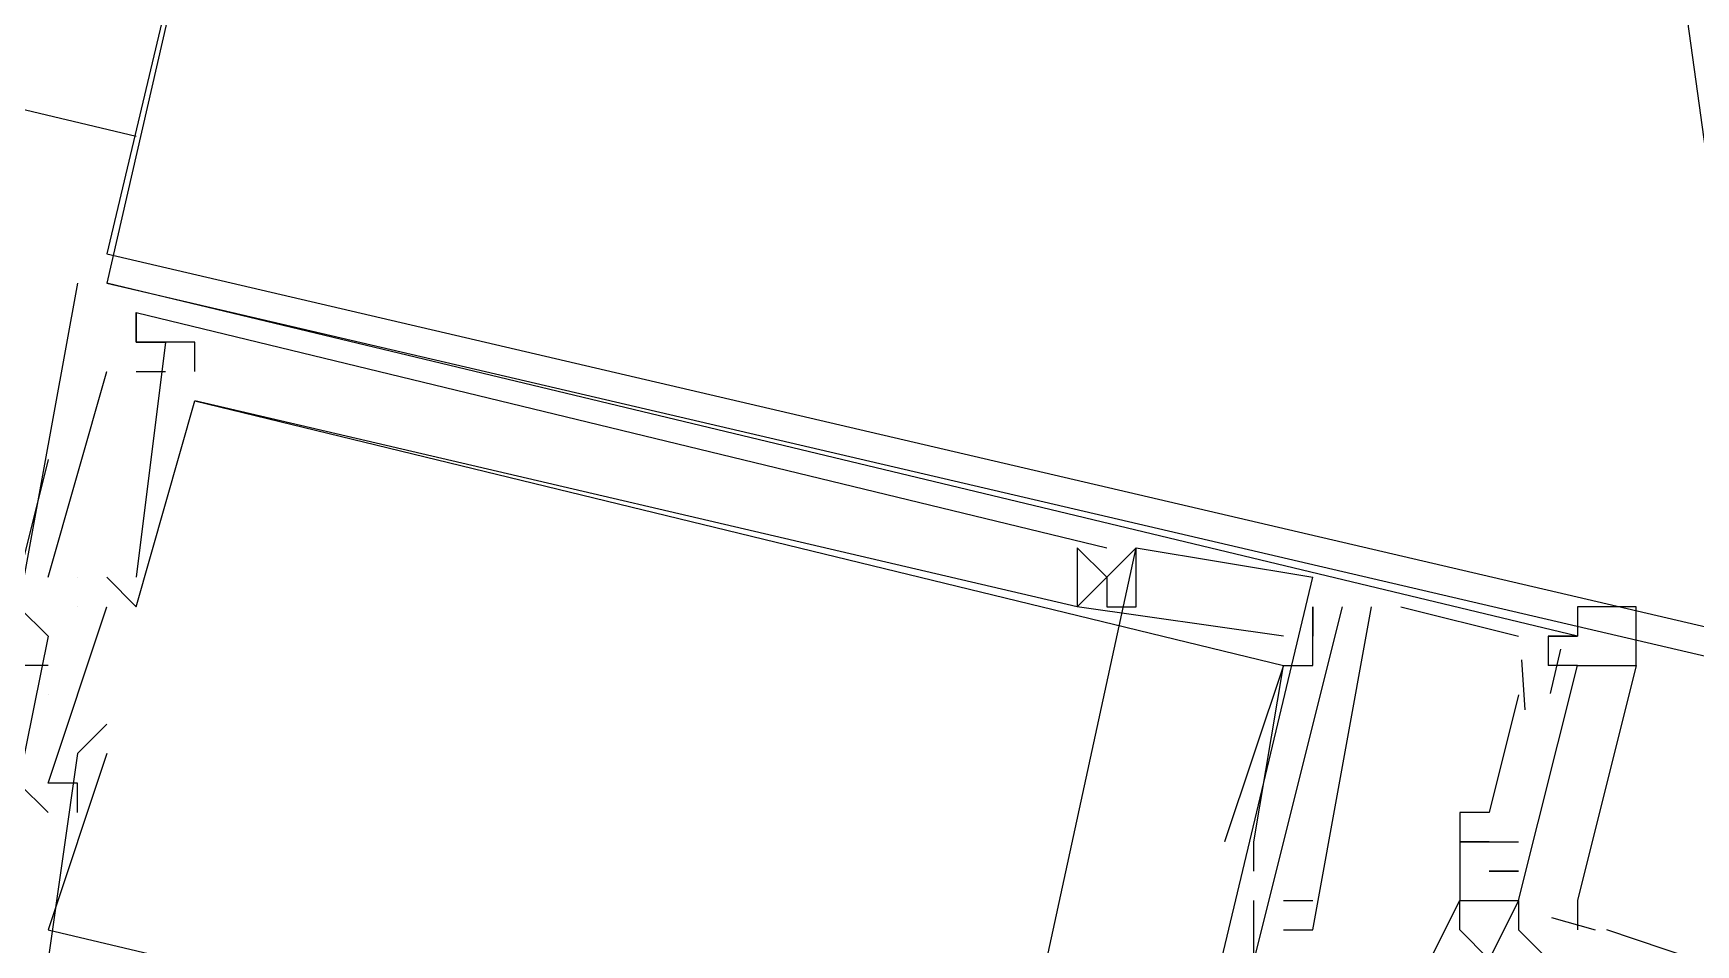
# Model space of a CAD drawing. Header units: feet. Extents: x -84 to 198, y -22 to 181.
# Drawn here: x 119.86 to 120.614, y 74.571 to 74.984 of the extents above; entities that cross this region are included whole.
import ezdxf

# ---------------------------------------------------------------- set-up
doc = ezdxf.new("R2010")
doc.units = ezdxf.units.FT
doc.layers.add('A-AREA-UNIDAD', color=30, linetype='CONTINUOUS')
doc.layers.add('A-LINEA', color=7, linetype='CONTINUOUS')

msp = doc.modelspace()

# ---------------------------------------------------------------- linework, layer by layer
at = {"layer": 'A-AREA-UNIDAD'}
msp.add_lwpolyline([(124.96, 37.4044), (126.672, 40.2489), (128.032, 43.2), (129.152, 46.6844), (129.84, 50.3644), (130.048, 53.3333), (129.92, 56.4444), (128.832, 62.4889), (128.56, 65.44), (128.64, 68.96), (129.28, 72.8), (120.64, 74.7733), (120.608, 75.0044), (120.192, 75.1289), (118.848, 75.04), (104.4, 78.4889), (104.24, 78.0444), (102.912, 78.1333), (100.928, 78.6133), (100.832, 79.3244), (78.208, 84.6933)], dxfattribs=at)
at = {"layer": 'A-LINEA'}
for p, q in [((104.1333, 78.6711), (119.9067, 74.9378)), ((119.88, 74.8711), (119.88, 74.8711)), ((119.88, 74.8711), (119.88, 74.8711)), ((119.88, 74.8711), (119.88, 74.8711)), ((119.8933, 74.8711), (119.8933, 74.8711)), ((119.8933, 74.8711), (119.8933, 74.8711)), ((119.8933, 74.8711), (119.8933, 74.8711)), ((119.9067, 74.8578), (119.9067, 74.8578)), ((119.9067, 74.8578), (119.9067, 74.8578)), ((119.9067, 74.8578), (119.9067, 74.8578)), ((119.9067, 74.8578), (119.9067, 74.8578)), ((119.9067, 74.8578), (119.9067, 74.8578)), ((119.9067, 74.8578), (119.9067, 74.8578)), ((119.9067, 74.8444), (119.9067, 74.8444)), ((119.9067, 74.8444), (119.9067, 74.8444)), ((119.9067, 74.8444), (119.9067, 74.8444)), ((119.9067, 74.8444), (119.9067, 74.8444)), ((119.9067, 74.8444), (119.9067, 74.8444)), ((119.9067, 74.8444), (119.9067, 74.8444)), ((119.9067, 74.8444), (119.9067, 74.8444)), ((119.9067, 74.8444), (119.9067, 74.8444)), ((119.9067, 74.8444), (119.9067, 74.8444)), ((119.92, 74.8444), (119.92, 74.8444)), ((119.92, 74.8444), (119.92, 74.8444)), ((119.92, 74.8444), (119.92, 74.8444)), ((119.92, 74.8444), (119.92, 74.8444)), ((119.92, 74.8444), (119.92, 74.8444)), ((119.92, 74.8444), (119.92, 74.8444)), ((119.9333, 74.8444), (119.9333, 74.8444)), ((119.9333, 74.8444), (119.9333, 74.8444)), ((119.9333, 74.8444), (119.9333, 74.8444)), ((119.8667, 74.7378), (119.8933, 74.8311)), ((119.8667, 74.7378), (119.8933, 74.8311)), ((119.8667, 74.7378), (119.8933, 74.8311)), ((119.8933, 74.8311), (119.8933, 74.8311)), ((119.8933, 74.8311), (119.8933, 74.8311)), ((119.8933, 74.8311), (119.8933, 74.8311)), ((119.9067, 74.8311), (119.92, 74.8311)), ((119.9067, 74.8311), (119.9067, 74.8311)), ((119.9067, 74.8311), (119.92, 74.8311)), ((119.9067, 74.8311), (119.9067, 74.8311)), ((119.9067, 74.8311), (119.92, 74.8311)), ((119.9067, 74.8311), (119.9067, 74.8311)), ((119.92, 74.8311), (119.92, 74.8311)), ((119.92, 74.8311), (119.92, 74.8311)), ((119.92, 74.8311), (119.92, 74.8311)), ((119.9333, 74.8311), (119.9333, 74.8311)), ((119.9333, 74.8311), (119.9333, 74.8311)), ((119.9333, 74.8311), (119.9333, 74.8311)), ((119.9333, 74.8178), (119.9333, 74.8178)), ((119.9333, 74.8178), (119.9333, 74.8178)), ((119.9333, 74.8178), (119.9333, 74.8178)), ((119.9333, 74.8178), (119.9333, 74.8178)), ((119.9333, 74.8178), (119.9333, 74.8178)), ((119.9333, 74.8178), (119.9333, 74.8178)), ((119.8667, 74.7911), (119.7467, 74.3111)), ((120.2933, 74.4444), (120.36, 74.7511)), ((120.2933, 74.4444), (120.36, 74.7511)), ((120.2933, 74.4444), (120.36, 74.7511)), ((120.3333, 74.7511), (120.3333, 74.7511)), ((120.3333, 74.7511), (120.3333, 74.7511)), ((120.3333, 74.7511), (120.3333, 74.7511)), ((120.3467, 74.7511), (120.3467, 74.7511)), ((120.3467, 74.7511), (120.3467, 74.7511)), ((120.3467, 74.7511), (120.3467, 74.7511)), ((120.36, 74.7511), (120.36, 74.7511)), ((120.36, 74.7511), (120.36, 74.7511)), ((120.36, 74.7511), (120.36, 74.7511)), ((120.36, 74.7511), (120.36, 74.7511)), ((120.36, 74.7511), (120.36, 74.7511)), ((120.36, 74.7511), (120.36, 74.7511)), ((119.8667, 74.7378), (119.8667, 74.7378)), ((119.8667, 74.7378), (119.8667, 74.7378)), ((119.8667, 74.7378), (119.8667, 74.7378)), ((119.88, 74.7378), (119.88, 74.7378)), ((119.88, 74.7378), (119.88, 74.7378)), ((119.88, 74.7378), (119.88, 74.7378)), ((119.8933, 74.7378), (119.8933, 74.7378)), ((119.8933, 74.7378), (119.8933, 74.7378)), ((119.8933, 74.7378), (119.8933, 74.7378)), ((119.9067, 74.7378), (119.9067, 74.7378)), ((119.9067, 74.7378), (119.9067, 74.7378)), ((119.9067, 74.7378), (119.9067, 74.7378)), ((120.3467, 74.7378), (120.3467, 74.7378)), ((120.3467, 74.7378), (120.3467, 74.7378)), ((120.3467, 74.7378), (120.3467, 74.7378)), ((120.3467, 74.7378), (120.3467, 74.7378)), ((120.3467, 74.7378), (120.3467, 74.7378)), ((120.3467, 74.7378), (120.3467, 74.7378)), ((120.3733, 74.4578), (120.44, 74.7378)), ((120.3733, 74.4578), (120.44, 74.7378)), ((120.3733, 74.4578), (120.44, 74.7378)), ((120.44, 74.7378), (120.44, 74.7378)), ((120.44, 74.7378), (120.44, 74.7378)), ((120.44, 74.7378), (120.44, 74.7378)), ((119.88, 74.7244), (119.88, 74.7244)), ((119.88, 74.7244), (119.88, 74.7244)), ((119.88, 74.7244), (119.88, 74.7244)), ((119.88, 74.7244), (119.88, 74.7244)), ((119.88, 74.7244), (119.88, 74.7244)), ((119.88, 74.7244), (119.88, 74.7244)), ((119.8933, 74.7244), (119.8933, 74.7244)), ((119.8933, 74.7244), (119.8933, 74.7244)), ((119.8933, 74.7244), (119.8933, 74.7244)), ((119.9067, 74.7244), (119.9067, 74.7244)), ((119.9067, 74.7244), (119.9067, 74.7244)), ((119.9067, 74.7244), (119.9067, 74.7244)), ((120.3333, 74.7244), (120.3333, 74.7244)), ((120.3333, 74.7244), (120.3333, 74.7244)), ((120.3333, 74.7244), (120.3333, 74.7244)), ((120.3333, 74.7244), (120.3333, 74.7244)), ((120.3333, 74.7244), (120.3333, 74.7244)), ((120.3333, 74.7244), (120.3333, 74.7244)), ((120.3467, 74.7244), (120.3467, 74.7244)), ((120.3467, 74.7244), (120.3467, 74.7244)), ((120.3467, 74.7244), (120.3467, 74.7244)), ((120.36, 74.7244), (120.36, 74.7244)), ((120.36, 74.7244), (120.36, 74.7244)), ((120.36, 74.7244), (120.36, 74.7244)), ((120.44, 74.7244), (120.44, 74.7111)), ((120.44, 74.7244), (120.44, 74.7244)), ((120.44, 74.7244), (120.44, 74.7111)), ((120.44, 74.7244), (120.44, 74.7244)), ((120.44, 74.7244), (120.44, 74.7111)), ((120.44, 74.7244), (120.44, 74.7244)), ((120.4533, 74.7244), (120.4533, 74.7244)), ((120.4533, 74.7244), (120.4533, 74.7244)), ((120.4533, 74.7244), (120.4533, 74.7244)), ((120.4667, 74.7244), (120.4667, 74.7244)), ((120.4667, 74.7244), (120.4667, 74.7244)), ((120.4667, 74.7244), (120.4667, 74.7244)), ((120.48, 74.7244), (120.5333, 74.7111)), ((120.48, 74.7244), (120.48, 74.7244)), ((120.48, 74.7244), (120.5333, 74.7111)), ((120.48, 74.7244), (120.48, 74.7244)), ((120.48, 74.7244), (120.5333, 74.7111)), ((120.48, 74.7244), (120.48, 74.7244)), ((119.8667, 74.7111), (119.8667, 74.7111)), ((119.8667, 74.7111), (119.8667, 74.7111)), ((119.8667, 74.7111), (119.8667, 74.7111)), ((120.4267, 74.7111), (120.4267, 74.7111)), ((120.4267, 74.7111), (120.4267, 74.7111)), ((120.4267, 74.7111), (120.4267, 74.7111)), ((120.44, 74.7111), (120.44, 74.7111)), ((120.44, 74.7111), (120.44, 74.7111)), ((120.44, 74.7111), (120.44, 74.7111)), ((120.5333, 74.7111), (120.5333, 74.7111)), ((120.5333, 74.7111), (120.5333, 74.7111)), ((120.5333, 74.7111), (120.5333, 74.7111)), ((120.5467, 74.7111), (120.5467, 74.7111)), ((120.5467, 74.7111), (120.5467, 74.7111)), ((120.5467, 74.7111), (120.5467, 74.7111)), ((120.56, 74.7111), (120.56, 74.7111)), ((120.56, 74.7111), (120.56, 74.7111)), ((120.56, 74.7111), (120.56, 74.7111)), ((120.5523, 74.7051), (120.5476, 74.6851)), ((120.5523, 74.7051), (120.5476, 74.6851)), ((120.5523, 74.7051), (120.5476, 74.6851)), ((119.8667, 74.6978), (119.8667, 74.6978)), ((119.8667, 74.6978), (119.8667, 74.6978)), ((119.8667, 74.6978), (119.8667, 74.6978)), ((120.4267, 74.6978), (120.4267, 74.6978)), ((120.4267, 74.6978), (120.4267, 74.6978)), ((120.4267, 74.6978), (120.4267, 74.6978)), ((120.4267, 74.6978), (120.4267, 74.6978)), ((120.4267, 74.6978), (120.4267, 74.6978)), ((120.4267, 74.6978), (120.4267, 74.6978)), ((120.44, 74.6978), (120.44, 74.6978)), ((120.44, 74.6978), (120.44, 74.6978)), ((120.44, 74.6978), (120.44, 74.6978)), ((120.5346, 74.7003), (120.5362, 74.6776)), ((120.5346, 74.7003), (120.5362, 74.6776)), ((120.5346, 74.7003), (120.5362, 74.6776)), ((120.5467, 74.6978), (120.5467, 74.6978)), ((120.5467, 74.6978), (120.5467, 74.6978)), ((120.5467, 74.6978), (120.5467, 74.6978)), ((120.56, 74.6978), (120.5733, 74.6978)), ((120.56, 74.6978), (120.56, 74.6978)), ((120.56, 74.6978), (120.56, 74.6978)), ((120.56, 74.6978), (120.56, 74.6978)), ((119.8667, 74.6844), (119.8667, 74.6844)), ((119.8667, 74.6844), (119.8667, 74.6844)), ((119.8667, 74.6844), (119.8667, 74.6844)), ((119.8667, 74.6844), (119.8667, 74.6844)), ((119.8667, 74.6844), (119.8667, 74.6844)), ((119.8667, 74.6844), (119.8667, 74.6844)), ((120.5333, 74.6844), (120.52, 74.6311)), ((120.5333, 74.6844), (120.52, 74.6311)), ((120.5333, 74.6844), (120.52, 74.6311)), ((120.5333, 74.6844), (120.5333, 74.6844)), ((120.5333, 74.6844), (120.5333, 74.6844)), ((120.5333, 74.6844), (120.5333, 74.6844)), ((119.8933, 74.6711), (119.8933, 74.6711)), ((119.8933, 74.6711), (119.8933, 74.6711)), ((119.8933, 74.6711), (119.8933, 74.6711)), ((119.88, 74.6578), (119.88, 74.6578)), ((119.88, 74.6578), (119.88, 74.6578)), ((119.88, 74.6578), (119.88, 74.6578)), ((119.8933, 74.6578), (119.8933, 74.6578)), ((119.8933, 74.6578), (119.8933, 74.6578)), ((119.8933, 74.6578), (119.8933, 74.6578)), ((119.8667, 74.6444), (119.8667, 74.6444)), ((119.8667, 74.6444), (119.8667, 74.6444)), ((119.8667, 74.6444), (119.8667, 74.6444)), ((119.88, 74.6444), (119.88, 74.6444)), ((119.88, 74.6444), (119.88, 74.6444)), ((119.88, 74.6444), (119.88, 74.6444)), ((119.8667, 74.6311), (119.8667, 74.6311)), ((119.8667, 74.6311), (119.8667, 74.6311)), ((119.8667, 74.6311), (119.8667, 74.6311)), ((119.88, 74.6311), (119.88, 74.6311)), ((119.88, 74.6311), (119.88, 74.6311)), ((119.88, 74.6311), (119.88, 74.6311)), ((120.5067, 74.6311), (120.5067, 74.6311)), ((120.5067, 74.6311), (120.5067, 74.6311)), ((120.5067, 74.6311), (120.5067, 74.6311)), ((120.52, 74.6311), (120.52, 74.6311)), ((120.52, 74.6311), (120.52, 74.6311)), ((120.52, 74.6311), (120.52, 74.6311)), ((120.4, 74.6178), (120.4, 74.6178)), ((120.4, 74.6178), (120.4, 74.6178)), ((120.4, 74.6178), (120.4, 74.6178)), ((120.4133, 74.6178), (120.4133, 74.6178)), ((120.4133, 74.6178), (120.4133, 74.6178)), ((120.4133, 74.6178), (120.4133, 74.6178)), ((120.4133, 74.6178), (120.4133, 74.6178)), ((120.4133, 74.6178), (120.4133, 74.6178)), ((120.4133, 74.6178), (120.4133, 74.6178)), ((120.5067, 74.6178), (120.5067, 74.6178)), ((120.5067, 74.6178), (120.5067, 74.6178)), ((120.5067, 74.6178), (120.5067, 74.6178)), ((120.52, 74.6178), (120.52, 74.6178)), ((120.52, 74.6178), (120.52, 74.6178)), ((120.52, 74.6178), (120.52, 74.6178)), ((120.52, 74.6178), (120.52, 74.6178)), ((120.52, 74.6178), (120.52, 74.6178)), ((120.52, 74.6178), (120.52, 74.6178)), ((120.5333, 74.6178), (120.5333, 74.6178)), ((120.5333, 74.6178), (120.5333, 74.6178)), ((120.5333, 74.6178), (120.5333, 74.6178)), ((120.4133, 74.6044), (120.4133, 74.6044)), ((120.4133, 74.6044), (120.4133, 74.6044)), ((120.4133, 74.6044), (120.4133, 74.6044)), ((120.5067, 74.6044), (120.5067, 74.6044)), ((120.5067, 74.6044), (120.5067, 74.6044)), ((120.5067, 74.6044), (120.5067, 74.6044)), ((120.5067, 74.6044), (120.5067, 74.6044)), ((120.5067, 74.6044), (120.5067, 74.6044)), ((120.5067, 74.6044), (120.5067, 74.6044)), ((120.52, 74.6044), (120.52, 74.6044)), ((120.52, 74.6044), (120.52, 74.6044)), ((120.52, 74.6044), (120.52, 74.6044)), ((120.52, 74.6044), (120.52, 74.6044)), ((120.52, 74.6044), (120.52, 74.6044)), ((120.52, 74.6044), (120.52, 74.6044)), ((120.5333, 74.6044), (120.5333, 74.6044)), ((120.5333, 74.6044), (120.5333, 74.6044)), ((120.5333, 74.6044), (120.5333, 74.6044)), ((120.5333, 74.6044), (120.5333, 74.6044)), ((120.5333, 74.6044), (120.5333, 74.6044)), ((120.5333, 74.6044), (120.5333, 74.6044)), ((120.4133, 74.5511), (120.4133, 74.5911)), ((120.4133, 74.5911), (120.4133, 74.5911)), ((120.4133, 74.5511), (120.4133, 74.5911)), ((120.4133, 74.5911), (120.4133, 74.5911)), ((120.4133, 74.5511), (120.4133, 74.5911)), ((120.4133, 74.5911), (120.4133, 74.5911)), ((120.4267, 74.5911), (120.4267, 74.5911)), ((120.4267, 74.5911), (120.4267, 74.5911)), ((120.4267, 74.5911), (120.4267, 74.5911)), ((120.44, 74.5911), (120.44, 74.5911)), ((120.44, 74.5911), (120.44, 74.5911)), ((120.44, 74.5911), (120.44, 74.5911)), ((120.5067, 74.5911), (120.5067, 74.5911)), ((120.5067, 74.5911), (120.5067, 74.5911)), ((120.5067, 74.5911), (120.5067, 74.5911)), ((120.5067, 74.5911), (120.5067, 74.5911)), ((120.5067, 74.5911), (120.5067, 74.5911)), ((120.5067, 74.5911), (120.5067, 74.5911)), ((120.52, 74.5911), (120.52, 74.5911)), ((120.52, 74.5911), (120.52, 74.5911)), ((120.52, 74.5911), (120.52, 74.5911)), ((120.52, 74.5911), (120.52, 74.5911)), ((120.52, 74.5911), (120.52, 74.5911)), ((120.5333, 74.5911), (120.5333, 74.5911)), ((120.5333, 74.5911), (120.5333, 74.5911)), ((120.5333, 74.5911), (120.5333, 74.5911)), ((120.5333, 74.5911), (120.5333, 74.5911)), ((120.5333, 74.5911), (120.5333, 74.5911)), ((120.5482, 74.5834), (120.5681, 74.5778)), ((120.5482, 74.5834), (120.5681, 74.5778)), ((120.5482, 74.5834), (120.5681, 74.5778)), ((119.8667, 74.5778), (119.8667, 74.5778)), ((119.8667, 74.5778), (119.8667, 74.5778)), ((119.8667, 74.5778), (119.8667, 74.5778)), ((120.4267, 74.5778), (120.4267, 74.5778)), ((120.4267, 74.5778), (120.4267, 74.5778)), ((120.4267, 74.5778), (120.4267, 74.5778)), ((120.44, 74.5778), (120.44, 74.5778)), ((120.44, 74.5778), (120.44, 74.5778)), ((120.44, 74.5778), (120.44, 74.5778)), ((120.5067, 74.5778), (120.5067, 74.5778)), ((120.5333, 74.5778), (120.5333, 74.5778)), ((120.6133, 74.5644), (120.5733, 74.5778))]:
    msp.add_line(p, q, dxfattribs=at)
for points in [[(119.8933, 74.8711), (120.6933, 74.6844), (120.8933, 75.4978), (120.08, 75.6844), (119.8933, 74.8711)], [(119.8933, 74.8844), (120.6933, 74.6978), (120.88, 75.4844), (120.08, 75.6711), (119.8933, 74.8844)], [(119.88, 74.8711), (119.8533, 74.7244), (119.8667, 74.7111), (119.8533, 74.6444), (119.8667, 74.6311)], [(119.88, 74.8711), (119.8533, 74.7244), (119.8667, 74.7111), (119.8533, 74.6444), (119.8667, 74.6311)], [(119.88, 74.8711), (119.8533, 74.7244), (119.8667, 74.7111), (119.8533, 74.6444), (119.8667, 74.6311)], [(120.5467, 74.7111), (120.56, 74.7111), (119.8933, 74.8711)], [(120.5467, 74.7111), (120.56, 74.7111), (119.8933, 74.8711)], [(120.5467, 74.7111), (120.56, 74.7111), (119.8933, 74.8711)], [(119.9333, 74.8311), (119.9333, 74.8444), (119.9067, 74.8444), (119.9067, 74.8578), (119.9067, 74.8444), (119.92, 74.8444), (119.9067, 74.7378)], [(119.92, 74.8444), (119.9067, 74.8444), (119.9067, 74.8578), (120.3467, 74.7511)], [(119.9333, 74.8311), (119.9333, 74.8444), (119.9067, 74.8444), (119.9067, 74.8578), (119.9067, 74.8444), (119.92, 74.8444), (119.9067, 74.7378)], [(119.92, 74.8444), (119.9067, 74.8444), (119.9067, 74.8578), (120.3467, 74.7511)], [(119.9333, 74.8311), (119.9333, 74.8444), (119.9067, 74.8444), (119.9067, 74.8578), (119.9067, 74.8444), (119.92, 74.8444), (119.9067, 74.7378)], [(119.92, 74.8444), (119.9067, 74.8444), (119.9067, 74.8578), (120.3467, 74.7511)], [(119.8933, 74.7378), (119.9067, 74.7244), (119.9333, 74.8178), (120.4267, 74.6978), (120.4, 74.6178)], [(119.8933, 74.7378), (119.9067, 74.7244), (119.9333, 74.8178), (120.4267, 74.6978), (120.4, 74.6178)], [(119.8933, 74.7378), (119.9067, 74.7244), (119.9333, 74.8178), (120.4267, 74.6978), (120.4, 74.6178)], [(120.4267, 74.7111), (120.3333, 74.7244), (120.3467, 74.7378), (120.3333, 74.7511), (120.3333, 74.7244), (119.9333, 74.8178)], [(120.4267, 74.7111), (120.3333, 74.7244), (120.3467, 74.7378), (120.3333, 74.7511), (120.3333, 74.7244), (119.9333, 74.8178)], [(120.4267, 74.7111), (120.3333, 74.7244), (120.3467, 74.7378), (120.3333, 74.7511), (120.3333, 74.7244), (119.9333, 74.8178)], [(120.3467, 74.7378), (120.3333, 74.7511), (120.3333, 74.7511), (120.3333, 74.7244)], [(120.3467, 74.7378), (120.3333, 74.7511), (120.3333, 74.7511), (120.3333, 74.7244)], [(120.3467, 74.7378), (120.3333, 74.7511), (120.3333, 74.7511), (120.3333, 74.7244)], [(120.36, 74.7511), (120.3467, 74.7378), (120.3467, 74.7244), (120.36, 74.7244), (120.36, 74.7511), (120.44, 74.7378)], [(120.36, 74.7511), (120.3467, 74.7378), (120.3467, 74.7244), (120.36, 74.7244), (120.36, 74.7511), (120.44, 74.7378)], [(120.36, 74.7511), (120.3467, 74.7378), (120.3467, 74.7244), (120.36, 74.7244), (120.36, 74.7511), (120.44, 74.7378)], [(119.88, 74.6311), (119.88, 74.6444), (119.8667, 74.6444), (119.8933, 74.7244)], [(119.88, 74.6311), (119.88, 74.6444), (119.8667, 74.6444), (119.8933, 74.7244)], [(119.88, 74.6311), (119.88, 74.6444), (119.8667, 74.6444), (119.8933, 74.7244)], [(120.4533, 74.7244), (120.4, 74.5111), (120.3867, 74.5111), (120.4, 74.5111)], [(120.4533, 74.7244), (120.4, 74.5111), (120.3867, 74.5111), (120.4, 74.5111)], [(120.4533, 74.7244), (120.4, 74.5111), (120.3867, 74.5111), (120.4, 74.5111)], [(120.4133, 74.6044), (120.4133, 74.6178), (120.4267, 74.6978), (120.44, 74.6978), (120.44, 74.7244)], [(120.4133, 74.6044), (120.4133, 74.6178), (120.4267, 74.6978), (120.44, 74.6978), (120.44, 74.7244)], [(120.4133, 74.6044), (120.4133, 74.6178), (120.4267, 74.6978), (120.44, 74.6978), (120.44, 74.7244)], [(120.4267, 74.5778), (120.44, 74.5778), (120.4667, 74.7244)], [(120.4267, 74.5778), (120.44, 74.5778), (120.4667, 74.7244)], [(120.4267, 74.5778), (120.44, 74.5778), (120.4667, 74.7244)], [(120.5867, 74.6978), (120.5867, 74.7244), (120.56, 74.7244), (120.56, 74.7111)], [(120.56, 74.7111), (120.5467, 74.7111), (120.5467, 74.6978)], [(119.8667, 74.6978), (119.84, 74.6978), (119.8133, 74.5378), (120.48, 74.3778), (120.4933, 74.3911)], [(119.8667, 74.6978), (119.84, 74.6978), (119.8133, 74.5378), (120.48, 74.3778), (120.4933, 74.3911)], [(119.8667, 74.6978), (119.84, 74.6978), (119.8133, 74.5378), (120.48, 74.3778), (120.4933, 74.3911)], [(120.52, 74.5911), (120.5333, 74.5911), (120.56, 74.6978), (120.5467, 74.6978)], [(120.52, 74.5911), (120.5333, 74.5911), (120.56, 74.6978), (120.5467, 74.6978)], [(120.52, 74.5911), (120.5333, 74.5911), (120.56, 74.6978), (120.5467, 74.6978)], [(120.5333, 74.5911), (120.56, 74.6978), (120.5867, 74.6978), (120.56, 74.5911), (120.56, 74.5778)], [(120.5333, 74.5911), (120.56, 74.6978), (120.5867, 74.6978), (120.56, 74.5911), (120.56, 74.5778)], [(120.5333, 74.5911), (120.56, 74.6978), (120.5867, 74.6978), (120.56, 74.5911), (120.56, 74.5778)], [(119.8933, 74.6711), (119.88, 74.6578), (119.8667, 74.5644)], [(119.8933, 74.6711), (119.88, 74.6578), (119.8667, 74.5644)], [(119.8933, 74.6711), (119.88, 74.6578), (119.8667, 74.5644)], [(119.8933, 74.6578), (119.8667, 74.5778), (120.3733, 74.4578), (120.3867, 74.5511), (120.3867, 74.5511)], [(119.8933, 74.6578), (119.8667, 74.5778), (120.3733, 74.4578), (120.3867, 74.5511), (120.3867, 74.5511)], [(119.8933, 74.6578), (119.8667, 74.5778), (120.3733, 74.4578), (120.3867, 74.5511), (120.3867, 74.5511)], [(120.52, 74.6311), (120.5067, 74.6311), (120.5067, 74.6044), (120.5067, 74.5911)], [(120.52, 74.6311), (120.5067, 74.6311), (120.5067, 74.6044), (120.5067, 74.5911)], [(120.52, 74.6311), (120.5067, 74.6311), (120.5067, 74.6044), (120.5067, 74.5911)], [(120.52, 74.6178), (120.5067, 74.6178), (120.52, 74.6178), (120.5333, 74.6178)], [(120.52, 74.6178), (120.5067, 74.6178), (120.52, 74.6178), (120.5333, 74.6178)], [(120.52, 74.6178), (120.5067, 74.6178), (120.52, 74.6178), (120.5333, 74.6178)], [(120.52, 74.6044), (120.5333, 74.6044), (120.52, 74.6044)], [(120.52, 74.6044), (120.5333, 74.6044), (120.52, 74.6044)], [(120.52, 74.6044), (120.5333, 74.6044), (120.52, 74.6044)], [(120.4267, 74.5911), (120.4267, 74.5911), (120.44, 74.5911), (120.44, 74.5911)], [(120.4267, 74.5911), (120.4267, 74.5911), (120.44, 74.5911), (120.44, 74.5911)], [(120.4267, 74.5911), (120.4267, 74.5911), (120.44, 74.5911), (120.44, 74.5911)], [(120.6, 74.5378), (120.5467, 74.5644), (120.5333, 74.5644), (120.5067, 74.5644), (120.4933, 74.5644), (120.5067, 74.5911), (120.5067, 74.5911), (120.5067, 74.5911), (120.5067, 74.5911), (120.52, 74.5911), (120.52, 74.5911), (120.52, 74.5911)], [(120.5333, 74.5911), (120.52, 74.5644), (120.5067, 74.5778), (120.5067, 74.5911), (120.52, 74.5911)], [(120.5333, 74.5911), (120.5333, 74.5778), (120.5333, 74.5778), (120.5467, 74.5644)]]:
    msp.add_lwpolyline(points, dxfattribs=at)

doc.saveas('drawing.dxf')
